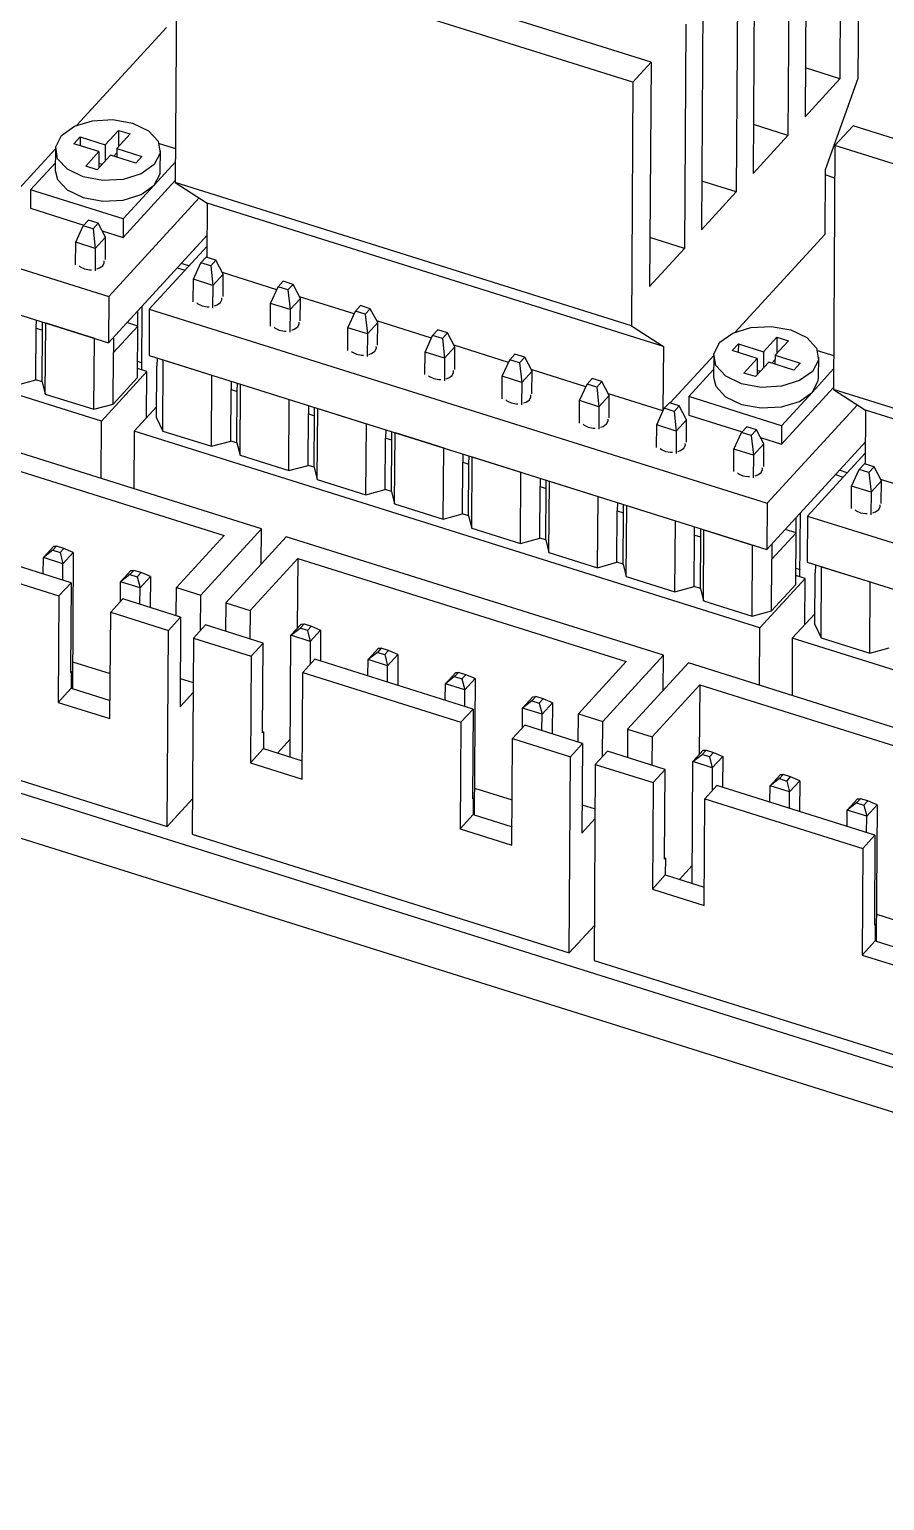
# Model space of a CAD drawing. Header units: millimetres. Extents: x -11 to 294, y 0 to 216.
# Drawn here: x 115.84 to 124.12, y 150.3 to 164.53 of the extents above; entities that cross this region are included whole.
import ezdxf

# ---------------------------------------------------------------- set-up
doc = ezdxf.new("R2010")
doc.units = ezdxf.units.MM

msp = doc.modelspace()

# ---------------------------------------------------------------- linework, layer by layer
at = {"color": 7, "linetype": 'Continuous', "lineweight": 25}
for p, q in [((123.874, 166.406), (123.859, 164.049)), ((123.698, 166.214), (123.684, 164.047)), ((123.361, 165.847), (123.348, 163.68)), ((123.197, 165.668), (123.183, 163.5)), ((121.858, 164.208), (117.444, 165.594)), ((117.268, 165.402), (117.253, 163.044)), ((121.682, 164.016), (117.268, 165.402)), ((122.86, 165.301), (122.847, 163.133)), ((122.696, 165.121), (122.682, 162.954)), ((122.359, 164.754), (122.346, 162.587)), ((116.302, 163.599), (117.168, 164.543)), ((122.194, 164.575), (122.181, 162.407)), ((121.682, 164.016), (121.858, 164.208)), ((121.858, 164.208), (121.844, 162.04)), ((123.684, 164.047), (123.351, 164.152)), ((121.682, 164.016), (121.667, 161.658)), ((123.348, 163.68), (123.684, 164.047)), ((123.859, 164.049), (123.543, 163.166)), ((110.631, 163.82), (116.611, 161.943)), ((116.575, 163.408), (116.704, 163.549)), ((116.816, 163.514), (116.687, 163.373)), ((116.704, 163.549), (116.703, 163.391)), ((116.704, 163.549), (116.816, 163.514)), ((122.847, 163.133), (123.183, 163.5)), ((123.183, 163.5), (122.85, 163.605)), ((123.638, 163.401), (123.815, 163.593)), ((128.228, 162.207), (123.815, 163.593)), ((110.628, 163.373), (116.608, 161.495)), ((115.674, 162.913), (116.094, 163.371)), ((116.093, 163.361), (116.092, 163.162)), ((116.272, 163.42), (116.332, 163.485)), ((116.515, 163.343), (116.272, 163.42)), ((116.332, 163.485), (116.575, 163.408)), ((116.332, 163.485), (116.332, 163.401)), ((116.386, 163.202), (116.515, 163.343)), ((116.515, 163.343), (116.514, 163.185)), ((116.575, 163.408), (116.574, 163.25)), ((116.687, 163.373), (116.93, 163.297)), ((116.687, 163.373), (116.687, 163.29)), ((117.097, 163.422), (117.255, 163.372)), ((117.108, 163.156), (117.109, 163.355)), ((123.638, 163.401), (123.624, 161.044)), ((128.052, 162.015), (123.638, 163.401)), ((115.853, 162.974), (116.093, 163.235)), ((116.498, 163.167), (116.386, 163.202)), ((116.627, 163.308), (116.498, 163.167)), ((116.545, 163.218), (116.515, 163.227)), ((116.87, 163.232), (116.627, 163.308)), ((116.687, 163.332), (116.657, 163.299)), ((116.93, 163.297), (116.87, 163.232)), ((117.254, 163.243), (117.048, 163.018)), ((116.749, 162.514), (117.253, 163.064)), ((122.682, 162.954), (122.348, 163.059)), ((123.543, 163.166), (123.539, 162.543)), ((123.637, 163.088), (123.543, 163.118)), ((115.853, 162.974), (115.852, 162.795)), ((116.75, 162.693), (115.853, 162.974)), ((117.048, 163.018), (116.75, 162.693)), ((121.667, 161.658), (117.253, 163.044)), ((117.253, 163.044), (117.563, 162.844)), ((122.682, 162.954), (122.346, 162.587)), ((115.852, 162.795), (116.369, 162.633)), ((116.611, 161.943), (117.484, 162.895)), ((117.563, 162.844), (117.56, 162.321)), ((121.977, 161.458), (117.563, 162.844)), ((116.539, 160.737), (110.484, 162.639)), ((116.413, 162.681), (116.363, 162.626)), ((116.507, 162.651), (116.413, 162.681)), ((116.507, 162.651), (116.457, 162.597)), ((116.578, 162.516), (116.507, 162.651)), ((116.75, 162.693), (116.749, 162.514)), ((116.29, 162.466), (116.363, 162.626)), ((116.457, 162.597), (116.363, 162.626)), ((116.457, 162.597), (116.478, 162.407)), ((116.578, 162.516), (116.478, 162.407)), ((116.546, 162.577), (116.749, 162.514)), ((116.577, 162.299), (116.578, 162.516)), ((116.608, 161.495), (117.561, 162.535)), ((122.181, 162.407), (121.847, 162.512)), ((122.673, 161.598), (123.539, 162.543)), ((116.288, 162.248), (116.29, 162.466)), ((116.478, 162.407), (116.29, 162.466)), ((116.478, 162.407), (116.477, 162.189)), ((117.561, 162.429), (117.002, 161.82)), ((122.181, 162.407), (121.844, 162.04)), ((117.273, 162.22), (117.348, 162.197)), ((117.385, 162.238), (117.31, 162.261)), ((117.428, 162.108), (117.501, 162.269)), ((117.552, 162.323), (117.501, 162.269)), ((117.596, 162.239), (117.501, 162.269)), ((117.646, 162.294), (117.552, 162.323)), ((117.646, 162.294), (117.596, 162.239)), ((117.596, 162.239), (117.617, 162.049)), ((117.717, 162.159), (117.646, 162.294)), ((117.427, 161.891), (117.428, 162.108)), ((117.617, 162.049), (117.428, 162.108)), ((117.717, 162.159), (117.617, 162.049)), ((118.237, 162.008), (117.709, 162.174)), ((117.716, 161.941), (117.717, 162.159)), ((118.299, 162.089), (118.249, 162.034)), ((118.393, 162.059), (118.299, 162.089)), ((116.611, 161.943), (116.608, 161.495)), ((117.617, 162.049), (117.615, 161.832)), ((118.176, 161.874), (118.249, 162.034)), ((118.343, 162.005), (118.249, 162.034)), ((118.393, 162.059), (118.343, 162.005)), ((118.343, 162.005), (118.364, 161.815)), ((118.464, 161.924), (118.364, 161.815)), ((118.464, 161.924), (118.393, 162.059)), ((118.984, 161.773), (118.456, 161.939)), ((118.463, 161.706), (118.464, 161.924)), ((116.89, 161.656), (116.891, 161.804)), ((116.929, 161.231), (116.932, 161.849)), ((117.002, 161.82), (116.999, 161.372)), ((117.002, 161.82), (122.981, 159.942)), ((118.175, 161.656), (118.176, 161.874)), ((118.364, 161.815), (118.176, 161.874)), ((118.364, 161.815), (118.363, 161.597)), ((118.923, 161.639), (118.996, 161.799)), ((119.046, 161.854), (118.996, 161.799)), ((119.09, 161.77), (118.996, 161.799)), ((119.141, 161.824), (119.046, 161.854)), ((119.141, 161.824), (119.09, 161.77)), ((119.212, 161.689), (119.141, 161.824)), ((115.908, 161.635), (115.909, 161.715)), ((115.967, 161.616), (115.967, 161.696)), ((115.994, 160.998), (115.999, 161.687)), ((115.999, 161.687), (116.47, 161.539)), ((116.656, 161.4), (116.89, 161.656)), ((116.89, 161.656), (116.786, 161.689)), ((116.887, 161.158), (116.89, 161.656)), ((118.922, 161.421), (118.923, 161.639)), ((119.112, 161.58), (118.923, 161.639)), ((119.09, 161.77), (119.112, 161.58)), ((119.212, 161.689), (119.112, 161.58)), ((119.732, 161.539), (119.204, 161.705)), ((119.21, 161.471), (119.212, 161.689)), ((121.667, 161.658), (121.977, 161.458)), ((115.905, 161.136), (115.908, 161.635)), ((115.908, 161.635), (115.967, 161.616)), ((115.964, 161.118), (115.967, 161.616)), ((116.465, 160.851), (116.47, 161.539)), ((116.656, 161.548), (116.656, 161.4)), ((119.112, 161.58), (119.11, 161.362)), ((119.671, 161.404), (119.744, 161.565)), ((119.794, 161.619), (119.744, 161.565)), ((119.838, 161.535), (119.744, 161.565)), ((119.888, 161.59), (119.794, 161.619)), ((119.888, 161.59), (119.838, 161.535)), ((119.838, 161.535), (119.859, 161.345)), ((119.959, 161.454), (119.888, 161.59)), ((122.946, 161.408), (123.075, 161.549)), ((123.187, 161.514), (123.058, 161.373)), ((123.075, 161.549), (123.074, 161.39)), ((123.075, 161.549), (123.187, 161.514)), ((116.652, 160.902), (116.656, 161.4)), ((116.999, 161.372), (122.979, 159.495)), ((119.669, 161.187), (119.671, 161.404)), ((119.859, 161.345), (119.671, 161.404)), ((119.959, 161.454), (119.859, 161.345)), ((120.479, 161.304), (119.951, 161.47)), ((119.958, 161.237), (119.959, 161.454)), ((120.541, 161.385), (120.491, 161.33)), ((120.635, 161.355), (120.541, 161.385)), ((120.635, 161.355), (120.585, 161.3)), ((120.707, 161.22), (120.635, 161.355)), ((121.977, 161.458), (121.973, 160.835)), ((122.044, 160.913), (122.464, 161.37)), ((122.464, 161.361), (122.463, 161.161)), ((122.643, 161.419), (122.703, 161.484)), ((122.886, 161.343), (122.643, 161.419)), ((122.703, 161.484), (122.702, 161.401)), ((122.703, 161.484), (122.946, 161.408)), ((122.946, 161.408), (122.945, 161.249)), ((123.058, 161.373), (123.057, 161.289)), ((123.058, 161.373), (123.301, 161.296)), ((123.467, 161.421), (123.626, 161.371)), ((123.479, 161.155), (123.48, 161.355)), ((116.539, 160.737), (116.978, 161.215)), ((116.888, 161.315), (116.929, 161.302)), ((116.978, 161.215), (116.888, 161.244)), ((116.975, 160.77), (116.978, 161.215)), ((117.073, 160.77), (117.076, 161.268)), ((117.077, 161.348), (117.076, 161.268)), ((117.133, 160.641), (117.137, 161.329)), ((117.137, 161.329), (117.608, 161.181)), ((119.859, 161.345), (119.858, 161.127)), ((120.418, 161.17), (120.491, 161.33)), ((120.585, 161.3), (120.491, 161.33)), ((120.585, 161.3), (120.606, 161.11)), ((120.707, 161.22), (120.606, 161.11)), ((121.227, 161.069), (120.699, 161.235)), ((120.705, 161.002), (120.707, 161.22)), ((122.224, 160.974), (122.463, 161.235)), ((122.757, 161.202), (122.886, 161.343)), ((122.998, 161.308), (122.869, 161.167)), ((122.886, 161.343), (122.885, 161.184)), ((122.916, 161.217), (122.885, 161.227)), ((123.241, 161.231), (122.998, 161.308)), ((123.058, 161.332), (123.027, 161.298)), ((123.301, 161.296), (123.241, 161.231)), ((123.625, 161.242), (123.419, 161.017)), ((115.718, 161.085), (115.905, 161.136)), ((115.964, 161.118), (115.905, 161.136)), ((115.964, 161.118), (115.994, 160.998)), ((116.652, 160.902), (116.887, 161.158)), ((117.604, 160.493), (117.608, 161.181)), ((117.795, 161.123), (117.794, 161.043)), ((117.853, 161.024), (117.854, 161.104)), ((117.881, 160.406), (117.885, 161.094)), ((117.885, 161.094), (118.356, 160.946)), ((120.417, 160.952), (120.418, 161.17)), ((120.606, 161.11), (120.418, 161.17)), ((120.606, 161.11), (120.605, 160.893)), ((121.166, 160.935), (121.239, 161.095)), ((121.289, 161.15), (121.239, 161.095)), ((121.333, 161.066), (121.239, 161.095)), ((121.383, 161.12), (121.289, 161.15)), ((121.383, 161.12), (121.333, 161.066)), ((121.454, 160.985), (121.383, 161.12)), ((122.869, 161.167), (122.757, 161.202)), ((115.994, 160.998), (116.465, 160.851)), ((117.791, 160.544), (117.794, 161.043)), ((117.794, 161.043), (117.853, 161.024)), ((117.85, 160.526), (117.853, 161.024)), ((118.352, 160.258), (118.356, 160.946)), ((121.164, 160.717), (121.166, 160.935)), ((121.354, 160.876), (121.166, 160.935)), ((121.333, 161.066), (121.354, 160.876)), ((121.454, 160.985), (121.354, 160.876)), ((121.973, 160.835), (121.446, 161)), ((121.453, 160.767), (121.454, 160.985)), ((122.224, 160.974), (122.223, 160.795)), ((123.121, 160.692), (122.224, 160.974)), ((123.12, 160.513), (123.624, 161.063)), ((123.419, 161.017), (123.121, 160.692)), ((128.038, 159.658), (123.624, 161.044)), ((123.624, 161.044), (123.934, 160.844)), ((118.087, 159.695), (114.438, 160.841)), ((116.465, 160.851), (116.652, 160.902)), ((116.854, 160.638), (117.074, 160.878)), ((118.539, 160.309), (118.542, 160.808)), ((118.542, 160.888), (118.542, 160.808)), ((118.542, 160.808), (118.601, 160.789)), ((118.598, 160.291), (118.601, 160.789)), ((118.601, 160.789), (118.601, 160.869)), ((118.628, 160.171), (118.632, 160.86)), ((118.632, 160.86), (119.103, 160.712)), ((121.354, 160.876), (121.353, 160.658)), ((121.913, 160.7), (121.986, 160.861)), ((121.973, 160.835), (121.975, 160.837)), ((122.036, 160.915), (121.986, 160.861)), ((122.08, 160.831), (121.986, 160.861)), ((122.13, 160.886), (122.036, 160.915)), ((122.13, 160.886), (122.08, 160.831)), ((122.08, 160.831), (122.101, 160.641)), ((122.201, 160.75), (122.13, 160.886)), ((122.223, 160.795), (122.74, 160.633)), ((122.981, 159.942), (123.855, 160.895)), ((123.934, 160.844), (123.931, 160.32)), ((128.348, 159.457), (123.934, 160.844)), ((116.536, 160.182), (116.539, 160.737)), ((117.073, 160.77), (117.133, 160.641)), ((117.133, 160.641), (117.604, 160.493)), ((119.099, 160.024), (119.103, 160.712)), ((119.29, 160.653), (119.289, 160.573)), ((121.912, 160.483), (121.913, 160.7)), ((122.101, 160.641), (121.913, 160.7)), ((122.101, 160.641), (122.1, 160.423)), ((122.201, 160.75), (122.101, 160.641)), ((122.2, 160.533), (122.201, 160.75)), ((122.784, 160.68), (122.733, 160.626)), ((122.878, 160.651), (122.784, 160.68)), ((122.878, 160.651), (122.828, 160.596)), ((122.949, 160.516), (122.878, 160.651)), ((123.121, 160.692), (123.12, 160.513)), ((114.548, 160.63), (117.726, 159.632)), ((116.854, 160.638), (116.851, 160.083)), ((122.91, 158.737), (116.854, 160.638)), ((117.604, 160.493), (117.791, 160.544)), ((117.85, 160.526), (117.791, 160.544)), ((117.85, 160.526), (117.881, 160.406)), ((119.286, 160.075), (119.289, 160.573)), ((119.289, 160.573), (119.348, 160.555)), ((119.345, 160.056), (119.348, 160.555)), ((119.348, 160.555), (119.349, 160.635)), ((119.376, 159.937), (119.38, 160.625)), ((119.38, 160.625), (119.851, 160.477)), ((122.66, 160.465), (122.733, 160.626)), ((122.828, 160.596), (122.733, 160.626)), ((122.828, 160.596), (122.849, 160.406)), ((122.949, 160.516), (122.849, 160.406)), ((122.917, 160.577), (123.12, 160.513)), ((122.948, 160.298), (122.949, 160.516)), ((122.979, 159.495), (123.932, 160.535)), ((117.881, 160.406), (118.352, 160.258)), ((119.846, 159.789), (119.851, 160.477)), ((120.037, 160.418), (120.037, 160.339)), ((120.095, 160.32), (120.096, 160.4)), ((120.123, 159.702), (120.127, 160.39)), ((120.127, 160.39), (120.598, 160.242)), ((122.659, 160.248), (122.66, 160.465)), ((122.849, 160.406), (122.66, 160.465)), ((122.849, 160.406), (122.847, 160.189)), ((123.931, 160.428), (123.373, 159.819)), ((118.352, 160.258), (118.539, 160.309)), ((118.598, 160.291), (118.539, 160.309)), ((118.598, 160.291), (118.628, 160.171)), ((120.034, 159.84), (120.037, 160.339)), ((120.037, 160.339), (120.095, 160.32)), ((120.092, 159.822), (120.095, 160.32)), ((120.594, 159.554), (120.598, 160.242)), ((123.643, 160.22), (123.718, 160.196)), ((123.756, 160.237), (123.681, 160.261)), ((123.799, 160.108), (123.872, 160.268)), ((123.922, 160.323), (123.872, 160.268)), ((123.966, 160.239), (123.872, 160.268)), ((124.016, 160.293), (123.922, 160.323)), ((124.016, 160.293), (123.966, 160.239)), ((123.966, 160.239), (123.987, 160.049)), ((124.088, 160.158), (124.016, 160.293)), ((118.628, 160.171), (119.099, 160.024)), ((119.099, 160.024), (119.286, 160.075)), ((119.345, 160.056), (119.286, 160.075)), ((120.781, 159.605), (120.784, 160.104)), ((120.784, 160.184), (120.784, 160.104)), ((120.784, 160.104), (120.843, 160.085)), ((120.84, 159.587), (120.843, 160.085)), ((120.843, 160.085), (120.843, 160.165)), ((120.87, 159.467), (120.875, 160.155)), ((120.875, 160.155), (121.345, 160.008)), ((123.798, 159.89), (123.799, 160.108)), ((123.987, 160.049), (123.799, 160.108)), ((124.088, 160.158), (123.987, 160.049)), ((124.608, 160.008), (124.08, 160.173)), ((124.086, 159.94), (124.088, 160.158)), ((119.345, 160.056), (119.376, 159.937)), ((119.376, 159.937), (119.846, 159.789)), ((121.341, 159.319), (121.345, 160.008)), ((121.532, 159.949), (121.531, 159.869)), ((121.59, 159.851), (121.591, 159.931)), ((122.981, 159.942), (122.979, 159.495)), ((123.987, 160.049), (123.986, 159.831)), ((119.846, 159.789), (120.034, 159.84)), ((120.092, 159.822), (120.034, 159.84)), ((120.092, 159.822), (120.123, 159.702)), ((121.528, 159.371), (121.531, 159.869)), ((121.531, 159.869), (121.59, 159.851)), ((121.587, 159.352), (121.59, 159.851)), ((121.618, 159.233), (121.622, 159.921)), ((121.622, 159.921), (122.093, 159.773)), ((123.261, 159.656), (123.262, 159.804)), ((123.299, 159.23), (123.303, 159.849)), ((123.373, 159.819), (123.37, 159.372)), ((123.373, 159.819), (129.352, 157.942)), ((116.245, 159.174), (114.715, 159.654)), ((117.5, 159.054), (118.087, 159.695)), ((118.085, 159.354), (118.087, 159.695)), ((120.123, 159.702), (120.594, 159.554)), ((122.089, 159.085), (122.093, 159.773)), ((122.279, 159.634), (122.279, 159.714)), ((122.338, 159.616), (122.338, 159.696)), ((122.365, 158.998), (122.369, 159.686)), ((122.369, 159.686), (122.84, 159.538)), ((123.026, 159.4), (123.261, 159.656)), ((123.261, 159.656), (123.156, 159.689)), ((123.258, 159.157), (123.261, 159.656)), ((114.597, 159.526), (116.127, 159.046)), ((115.977, 159.417), (116.077, 159.527)), ((116.105, 159.528), (116.067, 159.487)), ((116.077, 159.527), (116.105, 159.528)), ((116.175, 159.506), (116.105, 159.528)), ((116.138, 159.465), (116.175, 159.506)), ((116.265, 159.467), (116.175, 159.506)), ((117.726, 159.632), (117.265, 159.128)), ((118.328, 159.619), (117.741, 158.979)), ((121.977, 158.473), (118.328, 159.619)), ((120.594, 159.554), (120.781, 159.605)), ((120.84, 159.587), (120.781, 159.605)), ((120.84, 159.587), (120.87, 159.467)), ((122.276, 159.136), (122.279, 159.634)), ((122.279, 159.634), (122.338, 159.616)), ((122.335, 159.117), (122.338, 159.616)), ((122.836, 158.85), (122.84, 159.538)), ((123.027, 159.548), (123.026, 159.4)), ((115.976, 159.258), (115.977, 159.417)), ((116.067, 159.487), (115.977, 159.417)), ((116.165, 159.358), (115.977, 159.417)), ((116.067, 159.487), (116.138, 159.465)), ((116.138, 159.465), (116.165, 159.358)), ((116.265, 159.467), (116.165, 159.358)), ((116.265, 159.467), (116.257, 158.149)), ((117.977, 158.905), (118.439, 159.409)), ((118.439, 159.409), (118.434, 158.733)), ((118.439, 159.409), (121.617, 158.411)), ((120.87, 159.467), (121.341, 159.319)), ((121.341, 159.319), (121.528, 159.371)), ((121.587, 159.352), (121.528, 159.371)), ((123.023, 158.901), (123.026, 159.4)), ((123.37, 159.372), (129.349, 157.494)), ((108.921, 159.285), (141.193, 149.151)), ((116.164, 159.199), (116.165, 159.358)), ((116.724, 159.183), (116.824, 159.292)), ((116.815, 159.252), (116.724, 159.183)), ((116.852, 159.293), (116.815, 159.252)), ((116.815, 159.252), (116.885, 159.23)), ((116.824, 159.292), (116.852, 159.293)), ((116.923, 159.271), (116.852, 159.293)), ((116.885, 159.23), (116.923, 159.271)), ((116.885, 159.23), (116.912, 159.123)), ((117.013, 159.233), (116.912, 159.123)), ((117.013, 159.233), (116.923, 159.271)), ((117.013, 159.233), (117.011, 158.933)), ((121.587, 159.352), (121.618, 159.233)), ((121.618, 159.233), (122.089, 159.085)), ((123.259, 159.315), (123.3, 159.302)), ((123.349, 159.215), (123.259, 159.243)), ((123.444, 158.769), (123.447, 159.268)), ((123.448, 159.347), (123.447, 159.268)), ((123.504, 158.64), (123.508, 159.328)), ((123.508, 159.328), (123.979, 159.181)), ((116.127, 159.046), (116.245, 159.174)), ((116.245, 159.174), (116.24, 158.307)), ((116.723, 158.992), (116.724, 159.183)), ((116.912, 159.123), (116.724, 159.183)), ((116.911, 158.964), (116.912, 159.123)), ((117.263, 158.854), (117.265, 159.128)), ((117.265, 159.128), (117.5, 159.054)), ((122.089, 159.085), (122.276, 159.136)), ((122.335, 159.117), (122.276, 159.136)), ((122.335, 159.117), (122.365, 158.998)), ((122.91, 158.737), (123.349, 159.215)), ((123.023, 158.901), (123.258, 159.157)), ((123.346, 158.769), (123.349, 159.215)), ((123.975, 158.492), (123.979, 159.181)), ((116.127, 159.046), (116.121, 158.016)), ((116.745, 159.017), (116.628, 158.888)), ((117.304, 158.841), (116.745, 159.017)), ((117.498, 158.713), (117.5, 159.054)), ((117.741, 158.979), (117.74, 158.704)), ((117.741, 158.979), (117.977, 158.905)), ((122.365, 158.998), (122.836, 158.85)), ((108.919, 158.851), (141.19, 148.717)), ((116.621, 157.859), (116.628, 158.888)), ((116.628, 158.888), (117.187, 158.713)), ((117.187, 158.713), (117.304, 158.841)), ((117.304, 158.841), (117.299, 157.974)), ((117.977, 158.905), (117.975, 158.63)), ((122.836, 158.85), (123.023, 158.901)), ((123.225, 158.638), (123.445, 158.877)), ((117.175, 156.816), (117.187, 158.713)), ((117.545, 158.765), (117.428, 158.637)), ((118.105, 158.59), (117.545, 158.765)), ((118.365, 157.487), (118.372, 158.665)), ((118.372, 158.665), (118.472, 158.774)), ((118.372, 158.665), (118.462, 158.735)), ((118.56, 158.606), (118.372, 158.665)), ((118.462, 158.735), (118.5, 158.776)), ((118.533, 158.713), (118.462, 158.735)), ((118.472, 158.774), (118.5, 158.776)), ((118.5, 158.776), (118.571, 158.754)), ((118.571, 158.754), (118.533, 158.713)), ((118.533, 158.713), (118.56, 158.606)), ((118.66, 158.715), (118.56, 158.606)), ((118.571, 158.754), (118.66, 158.715)), ((118.66, 158.715), (118.659, 158.416)), ((122.907, 158.181), (122.91, 158.737)), ((123.444, 158.769), (123.504, 158.64)), ((117.428, 158.637), (117.416, 156.741)), ((117.428, 158.637), (117.987, 158.462)), ((117.987, 158.462), (118.105, 158.59)), ((118.099, 157.723), (118.105, 158.59)), ((118.56, 158.606), (118.559, 158.383)), ((119.119, 158.43), (119.22, 158.54)), ((119.247, 158.541), (119.21, 158.5)), ((119.22, 158.54), (119.247, 158.541)), ((119.318, 158.519), (119.247, 158.541)), ((119.28, 158.478), (119.318, 158.519)), ((119.408, 158.481), (119.318, 158.519)), ((123.225, 158.638), (123.222, 158.083)), ((129.281, 156.736), (123.225, 158.638)), ((123.504, 158.64), (123.975, 158.492)), ((123.975, 158.492), (124.162, 158.544)), ((116.259, 158.41), (116.624, 158.295)), ((117.987, 158.462), (117.981, 157.432)), ((118.605, 158.433), (118.487, 158.305)), ((120.135, 157.952), (118.605, 158.433)), ((119.118, 158.271), (119.119, 158.43)), ((119.21, 158.5), (119.119, 158.43)), ((119.308, 158.371), (119.119, 158.43)), ((119.21, 158.5), (119.28, 158.478)), ((119.28, 158.478), (119.308, 158.371)), ((119.307, 158.212), (119.308, 158.371)), ((119.408, 158.481), (119.308, 158.371)), ((119.408, 158.481), (119.406, 158.181)), ((121.617, 158.411), (121.155, 157.907)), ((121.39, 157.833), (121.977, 158.473)), ((122.219, 158.398), (121.631, 157.757)), ((121.975, 158.132), (121.977, 158.473)), ((125.867, 157.252), (122.219, 158.398)), ((116.24, 158.318), (116.247, 158.315)), ((116.247, 158.315), (116.24, 158.307)), ((116.247, 158.315), (116.246, 158.153)), ((117.301, 158.248), (117.425, 158.209)), ((118.481, 157.275), (118.487, 158.305)), ((118.487, 158.305), (120.018, 157.824)), ((119.867, 158.196), (119.967, 158.305)), ((119.957, 158.266), (119.867, 158.196)), ((119.995, 158.307), (119.957, 158.266)), ((119.957, 158.266), (120.028, 158.243)), ((119.967, 158.305), (119.995, 158.307)), ((120.065, 158.284), (119.995, 158.307)), ((120.028, 158.243), (120.065, 158.284)), ((120.028, 158.243), (120.055, 158.137)), ((120.155, 158.246), (120.055, 158.137)), ((120.155, 158.246), (120.065, 158.284)), ((120.155, 158.246), (120.147, 156.928)), ((116.121, 158.016), (116.246, 158.153)), ((116.246, 158.153), (116.622, 158.035)), ((117.425, 158.111), (117.299, 157.974)), ((119.866, 158.037), (119.867, 158.196)), ((120.055, 158.137), (119.867, 158.196)), ((120.054, 157.977), (120.055, 158.137)), ((121.867, 157.683), (122.329, 158.187)), ((122.329, 158.187), (122.325, 157.512)), ((122.329, 158.187), (125.507, 157.189)), ((113.526, 157.962), (117.175, 156.816)), ((116.121, 158.016), (116.621, 157.859)), ((120.018, 157.824), (120.135, 157.952)), ((120.135, 157.952), (120.13, 157.085)), ((120.613, 157.771), (120.614, 157.961)), ((120.614, 157.961), (120.714, 158.07)), ((120.705, 158.031), (120.614, 157.961)), ((120.803, 157.902), (120.614, 157.961)), ((120.742, 158.072), (120.705, 158.031)), ((120.705, 158.031), (120.775, 158.009)), ((120.714, 158.07), (120.742, 158.072)), ((120.813, 158.05), (120.742, 158.072)), ((120.775, 158.009), (120.813, 158.05)), ((120.775, 158.009), (120.803, 157.902)), ((120.903, 158.011), (120.803, 157.902)), ((120.903, 158.011), (120.813, 158.05)), ((120.903, 158.011), (120.901, 157.712)), ((120.018, 157.824), (120.011, 156.794)), ((120.635, 157.795), (120.518, 157.667)), ((121.194, 157.619), (120.635, 157.795)), ((120.802, 157.743), (120.803, 157.902)), ((121.153, 157.632), (121.155, 157.907)), ((121.155, 157.907), (121.39, 157.833)), ((121.388, 157.492), (121.39, 157.833)), ((118.099, 157.734), (118.107, 157.731)), ((118.099, 157.723), (118.107, 157.731)), ((118.107, 157.731), (118.106, 157.569)), ((118.242, 157.526), (118.366, 157.661)), ((120.511, 156.637), (120.518, 157.667)), ((120.518, 157.667), (121.077, 157.491)), ((121.631, 157.757), (121.63, 157.483)), ((121.631, 157.757), (121.867, 157.683)), ((121.867, 157.683), (121.865, 157.409)), ((117.981, 157.432), (118.106, 157.569)), ((118.106, 157.569), (118.482, 157.451)), ((121.077, 157.491), (121.194, 157.619)), ((121.194, 157.619), (121.189, 156.752)), ((121.436, 157.544), (121.318, 157.416)), ((121.995, 157.368), (121.436, 157.544)), ((122.262, 157.444), (122.362, 157.553)), ((122.262, 157.444), (122.353, 157.513)), ((122.353, 157.513), (122.39, 157.554)), ((122.423, 157.491), (122.353, 157.513)), ((122.362, 157.553), (122.39, 157.554)), ((122.39, 157.554), (122.461, 157.532)), ((122.461, 157.532), (122.423, 157.491)), ((122.461, 157.532), (122.551, 157.494)), ((117.981, 157.432), (118.481, 157.275)), ((121.065, 155.595), (121.077, 157.491)), ((121.318, 157.416), (121.307, 155.519)), ((121.318, 157.416), (121.877, 157.24)), ((121.877, 157.24), (121.995, 157.368)), ((121.989, 156.501), (121.995, 157.368)), ((122.255, 156.266), (122.262, 157.444)), ((122.45, 157.384), (122.262, 157.444)), ((122.423, 157.491), (122.45, 157.384)), ((122.45, 157.384), (122.449, 157.161)), ((122.551, 157.494), (122.45, 157.384)), ((122.551, 157.494), (122.549, 157.194)), ((121.877, 157.24), (121.871, 156.21)), ((123.009, 157.209), (123.11, 157.318)), ((123.1, 157.279), (123.009, 157.209)), ((123.138, 157.32), (123.1, 157.279)), ((123.1, 157.279), (123.171, 157.256)), ((123.11, 157.318), (123.138, 157.32)), ((123.208, 157.297), (123.138, 157.32)), ((123.171, 157.256), (123.208, 157.297)), ((123.171, 157.256), (123.198, 157.15)), ((123.298, 157.259), (123.198, 157.15)), ((123.298, 157.259), (123.208, 157.297)), ((123.298, 157.259), (123.296, 156.959)), ((120.13, 157.096), (120.137, 157.094)), ((120.137, 157.094), (120.13, 157.085)), ((120.137, 157.094), (120.136, 156.931)), ((120.149, 157.188), (120.514, 157.074)), ((122.371, 156.053), (122.377, 157.083)), ((122.495, 157.211), (122.377, 157.083)), ((122.377, 157.083), (123.908, 156.602)), ((124.025, 156.731), (122.495, 157.211)), ((123.008, 157.05), (123.009, 157.209)), ((123.198, 157.15), (123.009, 157.209)), ((123.197, 156.991), (123.198, 157.15)), ((123.757, 156.974), (123.857, 157.083)), ((123.885, 157.085), (123.847, 157.044)), ((123.857, 157.083), (123.885, 157.085)), ((123.956, 157.063), (123.885, 157.085)), ((117.175, 156.816), (117.419, 157.082)), ((121.191, 157.027), (121.316, 156.988)), ((123.756, 156.815), (123.757, 156.974)), ((123.847, 157.044), (123.757, 156.974)), ((123.945, 156.915), (123.757, 156.974)), ((123.847, 157.044), (123.918, 157.022)), ((123.918, 157.022), (123.956, 157.063)), ((123.918, 157.022), (123.945, 156.915)), ((124.045, 157.024), (123.945, 156.915)), ((124.045, 157.024), (123.956, 157.063)), ((124.045, 157.024), (124.037, 155.706)), ((120.011, 156.794), (120.136, 156.931)), ((120.136, 156.931), (120.513, 156.813)), ((121.315, 156.89), (121.189, 156.752)), ((123.944, 156.756), (123.945, 156.915)), ((117.416, 156.741), (121.065, 155.595)), ((120.011, 156.794), (120.511, 156.637)), ((123.908, 156.602), (124.025, 156.731)), ((124.025, 156.731), (124.02, 155.863)), ((123.908, 156.602), (123.901, 155.573)), ((121.989, 156.512), (121.997, 156.51)), ((121.989, 156.501), (121.997, 156.51)), ((121.997, 156.51), (121.996, 156.347)), ((122.132, 156.304), (122.256, 156.439)), ((121.871, 156.21), (121.996, 156.347)), ((121.996, 156.347), (122.372, 156.229)), ((121.871, 156.21), (122.371, 156.053)), ((124.039, 155.967), (124.404, 155.852)), ((121.065, 155.595), (121.309, 155.86)), ((124.02, 155.874), (124.028, 155.872)), ((124.028, 155.872), (124.02, 155.863)), ((124.028, 155.872), (124.027, 155.709)), ((123.901, 155.573), (124.027, 155.709)), ((124.027, 155.709), (124.403, 155.591)), ((121.307, 155.519), (124.955, 154.373)), ((123.901, 155.573), (124.402, 155.416))]:
    msp.add_line(p, q, dxfattribs=at)
at = {"color": 7, "linetype": 'Continuous', "lineweight": 25, "flags": 128}
for points in [[(116.65, 163.653), (116.84, 163.619), (116.993, 163.545), (117.087, 163.443), (117.107, 163.328), (117.05, 163.217), (116.924, 163.129), (116.75, 163.075), (116.552, 163.064), (116.363, 163.098), (116.209, 163.172), (116.115, 163.274), (116.096, 163.389), (116.153, 163.499), (116.278, 163.588), (116.453, 163.642), (116.65, 163.653)], [(116.092, 163.162), (116.114, 163.074), (116.208, 162.972), (116.361, 162.898), (116.551, 162.864), (116.748, 162.875), (116.923, 162.929), (117.048, 163.018)], [(117.048, 163.018), (117.106, 163.128), (117.108, 163.156)], [(116.324, 162.237), (116.334, 162.229), (116.374, 162.21)], [(116.374, 162.21), (116.423, 162.201), (116.442, 162.2)], [(116.494, 162.208), (116.519, 162.218), (116.552, 162.24), (116.566, 162.269), (116.566, 162.286)], [(117.633, 161.851), (117.658, 161.86), (117.69, 161.883), (117.705, 161.911), (117.705, 161.929)], [(117.463, 161.88), (117.473, 161.871), (117.513, 161.852)], [(117.513, 161.852), (117.562, 161.843), (117.58, 161.843)], [(118.21, 161.645), (118.221, 161.636), (118.26, 161.617)], [(118.38, 161.616), (118.405, 161.625), (118.438, 161.648), (118.453, 161.677), (118.452, 161.694)], [(123.021, 161.652), (123.211, 161.618), (123.364, 161.544), (123.458, 161.442), (123.478, 161.327), (123.42, 161.217), (123.295, 161.128), (123.12, 161.074), (122.923, 161.063), (122.733, 161.097), (122.58, 161.171), (122.486, 161.273), (122.466, 161.388), (122.524, 161.499), (122.649, 161.587), (122.824, 161.641), (123.021, 161.652)], [(118.26, 161.617), (118.309, 161.608), (118.327, 161.608)], [(118.958, 161.41), (118.968, 161.402), (119.008, 161.383)], [(119.008, 161.383), (119.057, 161.374), (119.075, 161.373)], [(119.128, 161.381), (119.153, 161.39), (119.185, 161.413), (119.2, 161.442), (119.199, 161.459)], [(119.875, 161.146), (119.9, 161.156), (119.933, 161.179), (119.947, 161.207), (119.947, 161.225)], [(119.705, 161.175), (119.715, 161.167), (119.755, 161.148)], [(119.755, 161.148), (119.804, 161.139), (119.822, 161.139)], [(122.463, 161.161), (122.485, 161.074), (122.579, 160.972), (122.732, 160.898), (122.922, 160.864), (123.119, 160.875), (123.294, 160.928), (123.419, 161.017)], [(123.419, 161.017), (123.476, 161.128), (123.479, 161.155)], [(120.453, 160.941), (120.463, 160.932), (120.503, 160.913)], [(120.622, 160.912), (120.648, 160.921), (120.68, 160.944), (120.695, 160.973), (120.694, 160.99)], [(120.503, 160.913), (120.552, 160.904), (120.569, 160.904)], [(121.2, 160.706), (121.21, 160.698), (121.25, 160.678)], [(121.25, 160.678), (121.299, 160.67), (121.317, 160.669)], [(121.37, 160.677), (121.395, 160.686), (121.427, 160.709), (121.442, 160.738), (121.442, 160.755)], [(122.117, 160.442), (122.142, 160.452), (122.175, 160.475), (122.19, 160.503), (122.189, 160.521)], [(121.947, 160.471), (121.958, 160.463), (121.997, 160.444)], [(121.997, 160.444), (122.046, 160.435), (122.064, 160.435)], [(122.695, 160.237), (122.705, 160.228), (122.745, 160.209)], [(122.865, 160.208), (122.89, 160.217), (122.922, 160.24), (122.937, 160.268), (122.937, 160.286)], [(122.745, 160.209), (122.794, 160.2), (122.812, 160.2)], [(124.003, 159.85), (124.029, 159.859), (124.061, 159.882), (124.076, 159.911), (124.075, 159.928)], [(123.834, 159.879), (123.844, 159.87), (123.884, 159.851)], [(123.884, 159.851), (123.933, 159.843), (123.95, 159.842)]]:
    msp.add_lwpolyline(points, dxfattribs=at)

doc.saveas('drawing.dxf')
